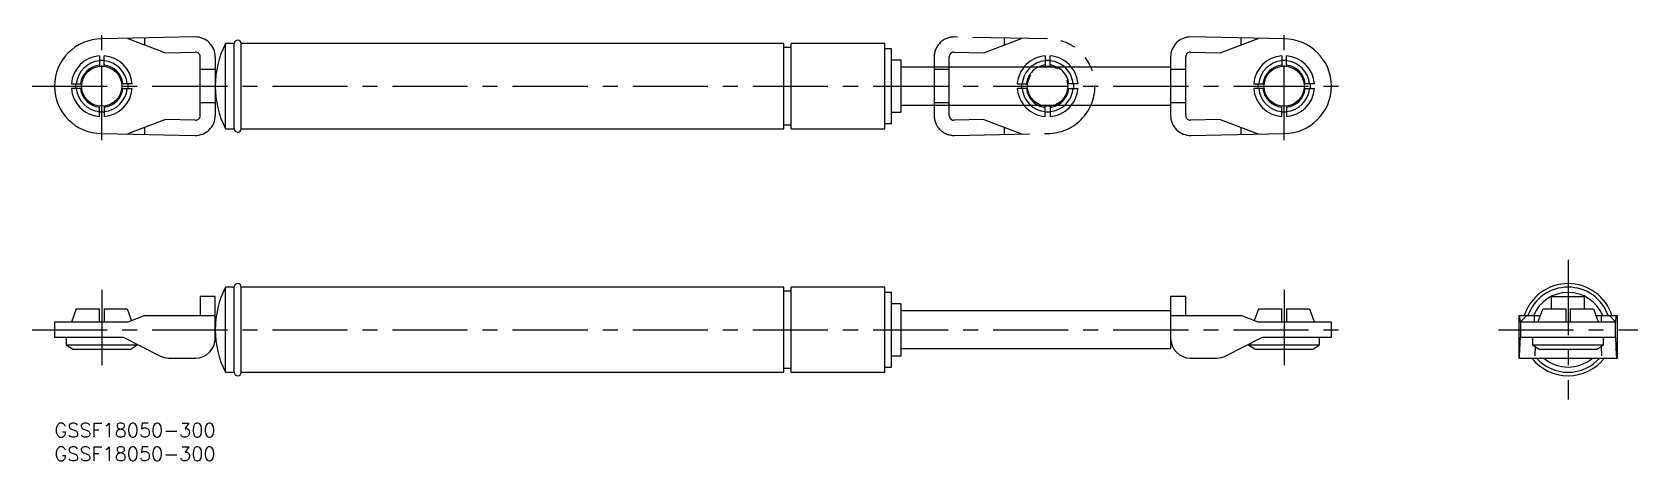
# Model space of a CAD drawing. Extents: x -5 to 335, y -8 to 83.
import ezdxf

# ---------------------------------------------------------------- set-up
doc = ezdxf.new("R2010")
doc.units = 0
doc.header["$LTSCALE"] = 0.5
doc.linetypes.add('CENTER', pattern=[50.8, 31.75, -6.35, 6.35, -6.35])
doc.linetypes.add('PHANTOM', pattern=[63.5, 31.75, -6.35, 6.35, -6.35, 6.35, -6.35])
for name, color, linetype in [('MSM_CENTER', 1, 'CENTER'), ('MSM_CONTINUOUS', 7, 'CONTINUOUS'), ('MSM_IMAGINARY', 6, 'PHANTOM'), ('MSM_PART_NUMBER', 7, 'CONTINUOUS')]:
    doc.layers.add(name, color=color, linetype=linetype)
doc.styles.get("Standard").update_dxf_attribs({"font": 'txt.shx', "height": 3, "bigfont": 'bigfont.shx'})

msp = doc.modelspace()

# ---------------------------------------------------------------- linework, layer by layer
at = {"layer": 'MSM_CENTER'}
for p, q in [((10, 59.82), (10, 82.7)), ((260, 59.82), (260, 82.7)), ((-4.72, 71.26), (274.42, 71.26)), ((320.05, 34.5), (320.05, 5)), ((10, 28.15), (10, 11.55)), ((260, 28.15), (260, 11.55)), ((-4.72, 19.75), (274.42, 19.75)), ((305.3, 19.75), (334.8, 19.75))]:
    msp.add_line(p, q, dxfattribs=at)
at = {"layer": 'MSM_CONTINUOUS'}
for p, q in [((29.71, 81.67), (10, 81.26)), ((260, 81.26), (240.29, 81.67)), ((15.5, 81.38), (23.5, 78.34)), ((19.09, 80.01), (19.09, 81.45)), ((23.5, 78.34), (29.78, 78.47)), ((38, 80.26), (36.14, 80.26)), ((36.14, 62.26), (36.14, 80.26)), ((38, 62.26), (38, 80.26)), ((39.5, 62.26), (39.5, 80.26)), ((154.2, 80.26), (39.5, 80.26)), ((154.2, 62.26), (154.2, 80.26)), ((155.8, 79.41), (154.2, 79.41)), ((175.6, 80.26), (155.8, 80.26)), ((155.8, 62.26), (155.8, 80.26)), ((175.6, 62.26), (175.6, 80.26)), ((177, 79.16), (175.6, 79.16)), ((177, 63.36), (177, 79.16)), ((240.22, 78.47), (246.5, 78.34)), ((246.5, 78.34), (254.5, 81.38)), ((250.91, 80.01), (250.91, 81.45)), ((9.5, 77.68), (9.5, 75.48)), ((9.5, 76.74), (10, 76.76)), ((10, 76.76), (10.5, 76.74)), ((10.5, 75.48), (10.5, 77.68)), ((30.8, 65.05), (30.8, 77.47)), ((34, 74.76), (30.8, 74.76)), ((34, 77.47), (34, 65.05)), ((179, 76.76), (177, 76.76)), ((179, 65.76), (179, 76.76)), ((236, 75.26), (179, 75.26)), ((236, 77.47), (236, 65.05)), ((239.2, 74.76), (236, 74.76)), ((239.2, 65.05), (239.2, 77.47)), ((259.5, 77.68), (259.5, 75.48)), ((259.5, 76.74), (259.72, 76.75)), ((259.72, 76.75), (260.5, 76.74)), ((260.5, 75.48), (260.5, 77.68)), ((3.58, 71.76), (5.78, 71.76)), ((4.5, 71.26), (4.52, 71.76)), ((16.42, 71.76), (14.22, 71.76)), ((15.48, 71.76), (15.5, 71.26)), ((253.58, 71.76), (255.78, 71.76)), ((254.52, 70.76), (254.52, 71.76)), ((266.42, 71.76), (264.22, 71.76)), ((265.48, 71.76), (265.5, 71.26)), ((5.78, 70.76), (3.58, 70.76)), ((4.52, 70.76), (4.5, 71.26)), ((14.22, 70.76), (16.42, 70.76)), ((15.5, 71.26), (15.48, 70.76)), ((255.78, 70.76), (253.58, 70.76)), ((264.22, 70.76), (266.42, 70.76)), ((265.5, 71.26), (265.48, 70.76)), ((9.5, 64.84), (9.5, 67.04)), ((10, 65.76), (9.5, 65.78)), ((10.5, 65.78), (10, 65.76)), ((10.5, 67.04), (10.5, 64.84)), ((34, 67.76), (30.8, 67.76)), ((177, 65.76), (179, 65.76)), ((179, 67.26), (236, 67.26)), ((239.2, 67.76), (236, 67.76)), ((259.5, 64.84), (259.5, 67.04)), ((259.72, 65.77), (259.5, 65.78)), ((260.5, 65.78), (259.72, 65.77)), ((260.5, 67.04), (260.5, 64.84)), ((10, 61.26), (29.71, 60.85)), ((23.5, 64.18), (15.5, 61.15)), ((19.09, 61.07), (19.09, 62.51)), ((29.78, 64.05), (23.5, 64.18)), ((36.14, 62.26), (38, 62.26)), ((39.5, 62.26), (154.2, 62.26)), ((154.2, 63.11), (155.8, 63.11)), ((155.8, 62.26), (175.6, 62.26)), ((175.6, 63.36), (177, 63.36)), ((246.5, 64.18), (240.22, 64.05)), ((240.29, 60.85), (260, 61.26)), ((246.5, 64.18), (254.5, 61.15)), ((250.91, 61.07), (250.91, 62.51)), ((38, 28.75), (36.14, 28.75)), ((36.14, 10.75), (36.14, 28.75)), ((38, 10.75), (38, 28.75)), ((154.2, 28.75), (39.5, 28.75)), ((39.5, 10.75), (39.5, 28.75)), ((154.2, 10.75), (154.2, 28.75)), ((155.8, 27.9), (154.2, 27.9)), ((175.6, 28.75), (155.8, 28.75)), ((155.8, 10.75), (155.8, 28.75)), ((175.6, 10.75), (175.6, 28.75)), ((177, 27.65), (175.6, 27.65)), ((177, 11.85), (177, 27.65)), ((4.62, 24.15), (3.58, 21.35)), ((4.62, 24.15), (9.5, 24.15)), ((9.5, 21.35), (9.5, 24.15)), ((10.5, 24.15), (15.38, 24.15)), ((10.5, 24.15), (10.5, 21.35)), ((15.38, 24.15), (16.09, 22.22)), ((34, 26.75), (30.8, 26.75)), ((30.8, 26.75), (30.8, 22.75)), ((34, 17.95), (34, 26.75)), ((179, 25.25), (177, 25.25)), ((179, 14.25), (179, 25.25)), ((239.2, 26.75), (236, 26.75)), ((236, 26.75), (236, 15.75)), ((239.2, 22.75), (239.2, 26.75)), ((254.62, 24.15), (253.91, 22.22)), ((254.62, 24.15), (259.5, 24.15)), ((259.5, 21.35), (259.5, 24.15)), ((260.5, 24.15), (265.38, 24.15)), ((260.5, 24.15), (260.5, 21.35)), ((265.38, 24.15), (266.09, 22.22)), ((314.68, 24.15), (313.96, 22.22)), ((314.68, 24.15), (319.55, 24.15)), ((316.55, 24.15), (316.55, 26.75)), ((316.55, 26.75), (323.55, 26.75)), ((319.55, 24.15), (319.55, 21.35)), ((320.55, 24.15), (325.43, 24.15)), ((320.55, 21.35), (320.55, 24.15)), ((323.55, 24.15), (323.55, 26.75)), ((325.43, 24.15), (326.15, 22.22)), ((0, 21.35), (0, 18.15)), ((15.5, 21.35), (0, 21.35)), ((19.09, 22.75), (15.5, 21.35)), ((16.09, 22.22), (16.3, 21.66)), ((19.09, 22.75), (34, 22.75)), ((236, 23.75), (179, 23.75)), ((236, 22.75), (250.91, 22.75)), ((254.5, 21.35), (250.91, 22.75)), ((253.91, 22.22), (253.7, 21.66)), ((270, 21.35), (254.5, 21.35)), ((266.09, 22.22), (266.42, 21.35)), ((270, 18.15), (270, 21.35)), ((309.64, 22.75), (309.64, 13.75)), ((309.64, 22.75), (314.16, 22.75)), ((309.64, 22.75), (309.64, 22.75)), ((309.94, 21.35), (309.86, 22.75)), ((311.3, 22.75), (309.94, 21.35)), ((330.17, 21.35), (309.94, 21.35)), ((310.05, 18.15), (310.05, 21.35)), ((312.97, 21.35), (312.97, 22.75)), ((313.96, 22.22), (313.64, 21.35)), ((325.95, 22.75), (330.46, 22.75)), ((326.15, 22.22), (326.47, 21.35)), ((327.13, 21.35), (327.13, 22.75)), ((328.81, 22.75), (330.17, 21.35)), ((330.05, 18.15), (330.05, 21.35)), ((330.17, 21.35), (330.24, 22.75)), ((330.46, 22.75), (330.47, 22.75)), ((330.47, 13.75), (330.47, 22.75)), ((0, 18.15), (14.54, 18.15)), ((2.5, 18.15), (2.5, 16.55)), ((14.54, 18.15), (22.3, 14.21)), ((247.7, 14.21), (255.46, 18.15)), ((255.46, 18.15), (270, 18.15)), ((267.5, 16.55), (267.5, 18.15)), ((309.8, 14.21), (309.96, 18.15)), ((309.96, 18.15), (330.15, 18.15)), ((312.55, 18.15), (312.55, 16.55)), ((327.55, 16.55), (327.55, 18.15)), ((330.31, 14.21), (330.15, 18.15)), ((2.5, 16.55), (4, 15.55)), ((2.5, 16.55), (17.5, 16.55)), ((16, 15.55), (4, 15.55)), ((16, 15.55), (17.5, 16.55)), ((17.5, 16.55), (17.5, 16.65)), ((24.2, 13.75), (29.71, 13.75)), ((29.8, 13.75), (29.71, 13.75)), ((177, 14.25), (179, 14.25)), ((179, 15.75), (236, 15.75)), ((240.29, 13.75), (240.2, 13.75)), ((240.29, 13.75), (245.8, 13.75)), ((252.5, 16.65), (252.5, 16.55)), ((252.5, 16.55), (254, 15.55)), ((252.5, 16.55), (267.5, 16.55)), ((266, 15.55), (254, 15.55)), ((266, 15.55), (267.5, 16.55)), ((309.64, 13.75), (330.46, 13.75)), ((309.64, 13.75), (309.64, 13.75)), ((309.76, 13.75), (309.76, 13.76)), ((309.76, 13.76), (309.77, 13.76)), ((309.76, 13.75), (309.76, 13.75)), ((309.76, 13.75), (309.76, 13.75)), ((309.77, 13.82), (309.78, 13.84)), ((309.77, 13.81), (309.77, 13.82)), ((309.77, 13.79), (309.77, 13.81)), ((309.77, 13.78), (309.77, 13.79)), ((309.77, 13.77), (309.77, 13.78)), ((309.77, 13.76), (309.77, 13.77)), ((309.78, 13.95), (309.79, 13.97)), ((309.78, 13.92), (309.78, 13.95)), ((309.78, 13.9), (309.78, 13.92)), ((309.78, 13.88), (309.78, 13.9)), ((309.78, 13.86), (309.78, 13.88)), ((309.78, 13.84), (309.78, 13.86)), ((309.79, 14.13), (309.8, 14.17)), ((309.79, 14.1), (309.79, 14.13)), ((309.79, 14.06), (309.79, 14.1)), ((309.79, 14.03), (309.79, 14.06)), ((309.79, 14), (309.79, 14.03)), ((309.79, 13.97), (309.79, 14)), ((309.8, 14.17), (309.8, 14.21)), ((312.55, 16.55), (314.05, 15.55)), ((312.55, 16.55), (327.55, 16.55)), ((313.08, 16.2), (313, 14.21)), ((326.05, 15.55), (314.05, 15.55)), ((326.05, 15.55), (327.55, 16.55)), ((327.03, 16.2), (327.11, 14.21)), ((330.31, 14.21), (330.31, 14.17)), ((330.31, 14.17), (330.31, 14.13)), ((330.31, 14.13), (330.31, 14.1)), ((330.31, 14.1), (330.32, 14.06)), ((330.32, 14.06), (330.32, 14.03)), ((330.32, 14.03), (330.32, 14)), ((330.32, 14), (330.32, 13.97)), ((330.32, 13.97), (330.32, 13.95)), ((330.32, 13.95), (330.33, 13.92)), ((330.33, 13.92), (330.33, 13.9)), ((330.33, 13.9), (330.33, 13.88)), ((330.33, 13.88), (330.33, 13.86)), ((330.33, 13.86), (330.33, 13.84)), ((330.33, 13.84), (330.33, 13.82)), ((330.33, 13.82), (330.34, 13.81)), ((330.34, 13.81), (330.34, 13.79)), ((330.34, 13.79), (330.34, 13.78)), ((330.34, 13.78), (330.34, 13.77)), ((330.34, 13.77), (330.34, 13.76)), ((330.34, 13.76), (330.34, 13.76)), ((330.34, 13.76), (330.35, 13.75)), ((330.35, 13.75), (330.35, 13.75)), ((330.35, 13.75), (330.35, 13.75)), ((330.47, 13.75), (330.46, 13.75)), ((36.14, 10.75), (38, 10.75)), ((39.5, 10.75), (154.2, 10.75)), ((154.2, 11.6), (155.8, 11.6)), ((155.8, 10.75), (175.6, 10.75)), ((175.6, 11.85), (177, 11.85))]:
    msp.add_line(p, q, dxfattribs=at)
for centre in [(10, 71.26), (260, 71.26)]:
    msp.add_circle(centre, 4.25, dxfattribs=at)
for centre, radius, start, end in [((29.8, 77.47), 4.2, 0, 91.1935), ((240.2, 77.47), 4.2, 88.8065, 180), ((10, 71.26), 10, 90, 270), ((29.8, 77.47), 1, 0, 91.1935), ((54, 71.26), 20, 153.2563, 206.7437), ((38.75, 80.26), 0.75, 0, 180), ((240.2, 77.47), 1, 88.8065, 180), ((260, 71.26), 10, 270, 90), ((10, 71.26), 6.44, 94.4541, 175.5459), ((10, 71.26), 5.4, 95.3128, 174.6872), ((10, 71.26), 4.5, 96.3794, 173.6206), ((10, 71.26), 6.44, 4.4541, 85.5459), ((10, 71.26), 5.4, 5.3128, 84.6872), ((10, 71.26), 4.5, 6.3794, 83.6206), ((260, 71.26), 6.44, 94.4541, 175.5459), ((260, 71.26), 5.4, 95.3128, 174.6872), ((260, 71.26), 4.5, 96.3794, 173.6206), ((260, 71.26), 6.44, 4.4541, 85.5459), ((260, 71.26), 5.4, 5.3128, 84.6872), ((260, 71.26), 4.5, 6.3794, 83.6206), ((10, 71.26), 6.44, 184.4541, 265.5459), ((10, 71.26), 5.4, 185.3128, 264.6872), ((10, 71.26), 4.5, 186.3794, 263.6206), ((10, 71.26), 5.4, 275.3128, 354.6872), ((10, 71.26), 6.44, 274.4541, 355.5459), ((10, 71.26), 4.5, 276.3794, 353.6206), ((260, 71.26), 6.44, 184.4541, 265.5459), ((260, 71.26), 5.4, 185.3128, 264.6872), ((260, 71.26), 4.5, 186.3794, 263.6206), ((260, 71.26), 4.5, 276.3794, 353.6206), ((260, 71.26), 5.4, 275.3128, 354.6872), ((260, 71.26), 6.44, 274.4541, 355.5459), ((29.8, 65.05), 4.2, 268.8065, 0), ((29.8, 65.05), 1, 268.8065, 0), ((240.2, 65.05), 4.2, 180, 271.1935), ((240.2, 65.05), 1, 180, 271.1935), ((38.75, 62.26), 0.75, 180, 0), ((54, 19.75), 20, 153.2563, 206.7437), ((38.75, 28.75), 0.75, 0, 180), ((320.05, 19.75), 9.75, 17.9202, 162.0798), ((320.05, 19.75), 9, 19.4712, 160.5288), ((320.05, 19.75), 7.9, 22.318, 157.682), ((29.8, 17.95), 4.2, 270, 0), ((240.2, 17.95), 4.2, 180, 270), ((24.2, 17.95), 4.2, 243.0341, 270), ((245.8, 17.95), 4.2, 270, 296.9659), ((320.05, 19.75), 9.75, 217.9799, 322.0201), ((320.05, 19.75), 9, 221.8103, 318.1897), ((320.05, 19.75), 7.9, 229.4196, 310.5804), ((38.75, 10.75), 0.75, 180, 0)]:
    msp.add_arc(centre, radius, start, end, dxfattribs=at)
at = {"layer": 'MSM_IMAGINARY'}
for p, q in [((210, 81.26), (190.29, 81.67)), ((190.22, 78.47), (196.5, 78.34)), ((196.5, 78.34), (204.5, 81.38)), ((200.91, 80.01), (200.91, 81.45)), ((186, 77.47), (186, 65.05)), ((189.2, 74.76), (186, 74.76)), ((189.2, 65.05), (189.2, 77.47)), ((209.5, 77.68), (209.5, 75.48)), ((209.5, 76.74), (209.72, 76.75)), ((209.72, 76.75), (210.5, 76.74)), ((210.5, 75.48), (210.5, 77.68)), ((203.58, 71.76), (205.78, 71.76)), ((204.52, 70.76), (204.52, 71.76)), ((216.42, 71.76), (214.22, 71.76)), ((215.48, 71.76), (215.5, 71.26)), ((205.78, 70.76), (203.58, 70.76)), ((214.22, 70.76), (216.42, 70.76)), ((215.5, 71.26), (215.48, 70.76)), ((189.2, 67.76), (186, 67.76)), ((209.5, 64.84), (209.5, 67.04)), ((209.72, 65.77), (209.5, 65.78)), ((210.5, 65.78), (209.72, 65.77)), ((210.5, 67.04), (210.5, 64.84)), ((196.5, 64.18), (190.22, 64.05)), ((190.29, 60.85), (210, 61.26)), ((196.5, 64.18), (204.5, 61.15)), ((200.91, 61.07), (200.91, 62.51))]:
    msp.add_line(p, q, dxfattribs=at)
msp.add_circle((210, 71.26), 4.25, dxfattribs=at)
for centre, radius, start, end in [((190.2, 77.47), 4.2, 88.8065, 180), ((190.2, 77.47), 1, 88.8065, 180), ((210, 71.26), 10, 270, 90), ((210, 71.26), 6.44, 94.4541, 175.5459), ((210, 71.26), 5.4, 95.3128, 174.6872), ((210, 71.26), 4.5, 96.3794, 173.6206), ((210, 71.26), 6.44, 4.4541, 85.5459), ((210, 71.26), 5.4, 5.3128, 84.6872), ((210, 71.26), 4.5, 6.3794, 83.6206), ((210, 71.26), 6.44, 184.4541, 265.5459), ((210, 71.26), 5.4, 185.3128, 264.6872), ((210, 71.26), 4.5, 186.3794, 263.6206), ((210, 71.26), 4.5, 276.3794, 353.6206), ((210, 71.26), 5.4, 275.3128, 354.6872), ((210, 71.26), 6.44, 274.4541, 355.5459), ((190.2, 65.05), 4.2, 180, 271.1935), ((190.2, 65.05), 1, 180, 271.1935)]:
    msp.add_arc(centre, radius, start, end, dxfattribs=at)

# ---------------------------------------------------------------- texts
at = {"layer": 'MSM_PART_NUMBER'}
for p in [(0, -3), (0, -8)]:
    msp.add_text('GSSF18050-300', height=3, dxfattribs=at).set_placement(p)

doc.saveas('drawing.dxf')
